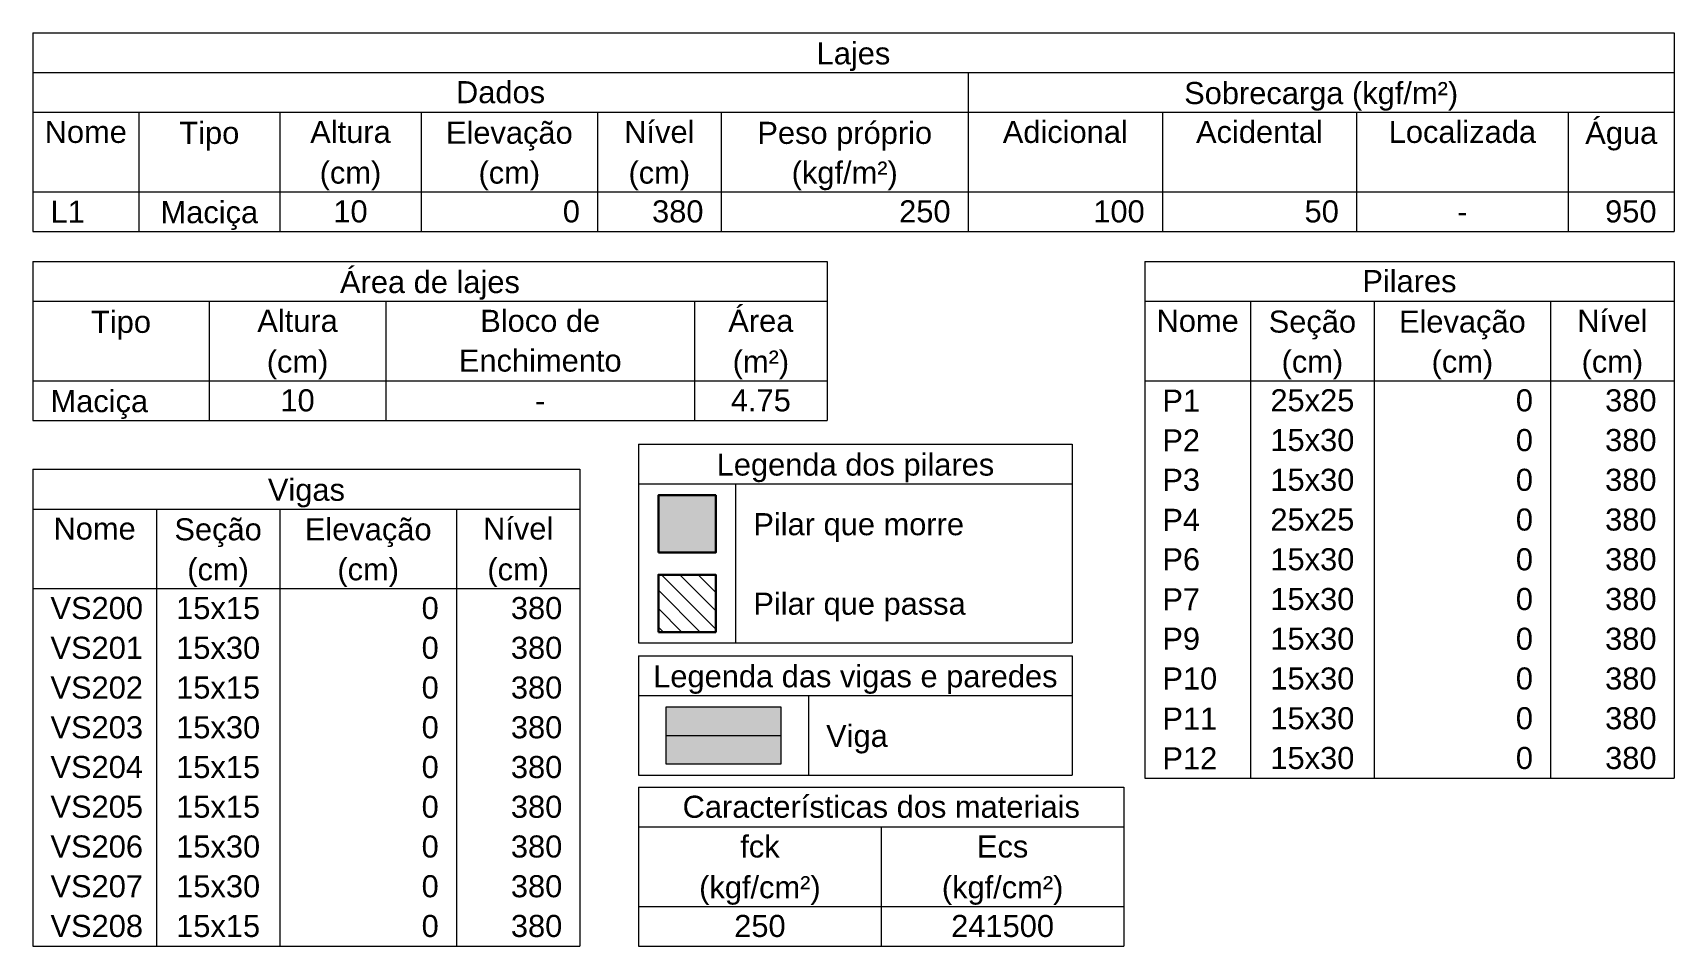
# Model space of a CAD drawing. Header units: inches. Extents: x -52 to 802, y -168 to 85.
# Drawn here: x 69.62 to 85.38, y -59.02 to -50.25 of the extents above; entities that cross this region are included whole.
import ezdxf

# ---------------------------------------------------------------- set-up
doc = ezdxf.new("R2010")
doc.units = ezdxf.units.IN
doc.header["$MEASUREMENT"] = 0
for name, color, linetype, lineweight in [('FO-Eixos', 5, 'Continuous', 5), ('FO-Hachura pilar que morre', 106, 'Continuous', 5), ('FO-Hachura pilar que passa', 19, 'Continuous', 5), ('FO-Hachura viga', 43, 'Continuous', 5), ('FO-Pilares', 4, 'Continuous', 30), ('FO-Textos das vigas', 7, 'Continuous', 5), ('FO-Textos dos pilares', 7, 'Continuous', 5), ('FO-Vigas', 1, 'Continuous', 20)]:
    doc.layers.add(name, color=color, linetype=linetype, lineweight=lineweight)
doc.styles.add('Arial', font='arial.ttf')

msp = doc.modelspace()

# ---------------------------------------------------------------- hatches: boundary and pattern name
at = {"layer": 'FO-Hachura pilar que morre', "linetype": 'Continuous'}
msp.add_hatch(color=256, dxfattribs=at).paths.add_polyline_path([(75.6244, -55.2398), (75.6244, -54.6891), (76.1751, -54.6891), (76.1751, -55.2398), (75.6244, -55.2398)])
at = {"layer": 'FO-Hachura pilar que passa', "linetype": 'Continuous'}
h = msp.add_hatch(dxfattribs=at)
h.set_pattern_fill('ANSI31', color=256, angle=90, style=0)
h.set_pattern_definition([(135, (49.33353, -46.81076), (-0.08838835, -0.08838835), [])])
h.paths.add_polyline_path([(75.6244, -56.0022), (75.6244, -55.4516), (76.1751, -55.4516), (76.1751, -56.0022), (75.6244, -56.0022)])
at = {"layer": 'FO-Hachura viga', "linetype": 'Continuous'}
msp.add_hatch(color=256, dxfattribs=at).paths.add_polyline_path([(75.6986, -57.2707), (75.6986, -56.72), (76.7999, -56.72), (76.7999, -57.2707), (75.6986, -57.2707)])

# ---------------------------------------------------------------- linework, layer by layer
at = {"layer": 'FO-Eixos'}
msp.add_line((75.6986, -56.9953), (76.7999, -56.9953), dxfattribs=at)
at = {"layer": 'FO-Pilares'}
for points in [[(75.6244, -55.2398), (75.6244, -54.6891), (76.1751, -54.6891), (76.1751, -55.2398), (75.6244, -55.2398)], [(75.6244, -56.0022), (75.6244, -55.4516), (76.1751, -55.4516), (76.1751, -56.0022), (75.6244, -56.0022)]]:
    msp.add_lwpolyline(points, close=True, dxfattribs=at)
at = {"layer": 'FO-Textos das vigas'}
for p, q in [((69.618, -50.2534), (85.3759, -50.2534)), ((69.618, -50.2534), (69.618, -50.6346)), ((85.3759, -50.2534), (85.3759, -50.6346)), ((69.618, -50.6346), (85.3759, -50.6346)), ((69.618, -50.6346), (85.3759, -50.6346)), ((69.618, -50.6346), (69.618, -52.1596)), ((78.5983, -50.6346), (78.5983, -51.0159)), ((85.3759, -50.6346), (85.3759, -52.1596)), ((69.618, -51.0159), (85.3759, -51.0159)), ((70.6347, -51.0159), (70.6347, -52.1596)), ((71.9902, -51.0159), (71.9902, -52.1596)), ((73.3457, -51.0159), (73.3457, -52.1596)), ((75.0401, -51.0159), (75.0401, -52.1596)), ((76.2262, -51.0159), (76.2262, -52.1596)), ((78.5983, -51.0159), (78.5983, -52.1596)), ((80.4622, -51.0159), (80.4622, -52.1596)), ((82.326, -51.0159), (82.326, -52.1596)), ((84.3593, -51.0159), (84.3593, -52.1596)), ((69.618, -51.7784), (85.3759, -51.7784)), ((69.618, -52.1596), (85.3759, -52.1596)), ((69.618, -52.4474), (77.2428, -52.4474)), ((69.618, -52.4474), (69.618, -53.9723)), ((77.2428, -52.4474), (77.2428, -53.9723)), ((69.618, -52.8286), (77.2428, -52.8286)), ((71.3124, -52.8286), (71.3124, -53.9723)), ((73.0068, -52.8286), (73.0068, -53.9723)), ((75.972, -52.8286), (75.972, -53.9723)), ((69.618, -53.5911), (77.2428, -53.5911)), ((69.618, -53.9723), (77.2428, -53.9723)), ((75.4338, -54.1987), (79.5966, -54.1987)), ((75.4338, -54.1987), (75.4338, -56.1049)), ((79.5966, -54.1987), (79.5966, -56.1049)), ((69.618, -54.4403), (74.8707, -54.4403)), ((69.618, -54.4403), (69.618, -59.0152)), ((74.8707, -54.4403), (74.8707, -59.0152)), ((75.4338, -54.5799), (79.5966, -54.5799)), ((76.3657, -54.5799), (76.3657, -56.1049)), ((69.618, -54.8215), (74.8707, -54.8215)), ((70.8041, -54.8215), (70.8041, -59.0152)), ((71.9902, -54.8215), (71.9902, -59.0152)), ((73.6846, -54.8215), (73.6846, -59.0152)), ((69.618, -55.584), (74.8707, -55.584)), ((75.4338, -56.1049), (79.5966, -56.1049)), ((75.4338, -56.2296), (79.5966, -56.2296)), ((75.4338, -56.2296), (75.4338, -57.3733)), ((79.5966, -56.2296), (79.5966, -57.3733)), ((75.4338, -56.6108), (79.5966, -56.6108)), ((77.0647, -56.6108), (77.0647, -57.3733)), ((75.4338, -57.3733), (79.5966, -57.3733)), ((75.4338, -57.4902), (80.0934, -57.4902)), ((75.4338, -57.4902), (75.4338, -57.8714)), ((80.0934, -57.4902), (80.0934, -57.8714)), ((75.4338, -57.8714), (80.0934, -57.8714)), ((75.4338, -57.8714), (75.4338, -59.0152)), ((77.7636, -57.8714), (77.7636, -59.0152)), ((80.0934, -57.8714), (80.0934, -59.0152)), ((75.4338, -58.6339), (80.0934, -58.6339)), ((69.618, -59.0152), (74.8707, -59.0152)), ((75.4338, -59.0152), (80.0934, -59.0152))]:
    msp.add_line(p, q, dxfattribs=at)
at = {"layer": 'FO-Textos dos pilares'}
for p, q in [((80.2927, -52.4474), (85.3759, -52.4474)), ((80.2927, -52.4474), (80.2927, -57.4035)), ((85.3759, -52.4474), (85.3759, -57.4035)), ((80.2927, -52.8286), (85.3759, -52.8286)), ((81.3094, -52.8286), (81.3094, -57.4035)), ((82.4955, -52.8286), (82.4955, -57.4035)), ((84.1899, -52.8286), (84.1899, -57.4035)), ((80.2927, -53.5911), (85.3759, -53.5911)), ((80.2927, -57.4035), (85.3759, -57.4035))]:
    msp.add_line(p, q, dxfattribs=at)
at = {"layer": 'FO-Vigas'}
msp.add_lwpolyline([(75.6986, -57.2707), (75.6986, -56.72), (76.7999, -56.72), (76.7999, -57.2707), (75.6986, -57.2707)], close=True, dxfattribs=at)

# ---------------------------------------------------------------- texts
at = {"layer": 'FO-Textos das vigas', "linetype": 'Continuous', "char_height": 0.2118, "line_spacing_factor": 0.798, "style": 'Arial'}
for s, insert, width, attachment_point in [('Lajes', (77.4967, -50.6197), 1.426003, 8), ('Dados', (74.1082, -50.9312), 1.725755, 8), ('Sobrecarga (kgf/m²)', (81.9867, -51.0007), 5.305315, 8), ('Água', (84.8677, -51.3827), 1.393991, 8), ('Nome', (70.1263, -51.3124), 1.591886, 8), ('Tipo', (71.3127, -51.3827), 1.161174, 8), ('Altura', (72.6679, -51.3124), 1.559873, 8), ('Elevação', (74.1927, -51.3827), 2.459128, 8), ('Nível', (75.6331, -51.3124), 1.361979, 8), ('Peso próprio', (77.4127, -51.3827), 3.384576, 8), ('Adicional', (79.5303, -51.3124), 2.427116, 8), ('Acidental', (81.3941, -51.3124), 2.459128, 8), ('Localizada', (83.3427, -51.3124), 2.857827, 8), ('(cm)', (72.6677, -51.7637), 1.193187, 8), ('(cm)', (74.1927, -51.7637), 1.193187, 8), ('(cm)', (75.6327, -51.7637), 1.193187, 8), ('(kgf/m²)', (77.4127, -51.7637), 2.054609, 8), ('L1', (69.7875, -52.0749), 0.663528, 7), ('Maciça', (71.3127, -52.1447), 1.894547, 8), ('10', (72.6679, -52.0749), 0.663528, 8), ('0', (74.8707, -52.0749), 0.331764, 9), ('380', (76.0567, -52.0749), 0.995292, 9), ('250', (78.4289, -52.0749), 0.995292, 9), ('100', (80.2927, -52.0749), 0.995292, 9), ('50', (82.1566, -52.0749), 0.663528, 9), ('-', (83.3427, -52.0749), 0.197894, 8), ('950', (85.2065, -52.0749), 0.995292, 9), ('Área de lajes', (73.4307, -52.8135), 3.483523, 8), ('Tipo', (70.4647, -53.1955), 1.161174, 8), ('Altura', (72.1596, -53.1251), 1.559873, 8), ('Bloco de', (74.4894, -53.1251), 2.325259, 8), ('Área', (76.6074, -53.1251), 1.260121, 8), ('(cm)', (72.1597, -53.5765), 1.193187, 8), ('Enchimento', (74.4894, -53.5064), 3.154669, 8), ('(m²)', (76.6077, -53.5765), 1.091329, 8), ('Maciça', (69.7877, -53.9575), 1.894547, 7), ('10', (72.1596, -53.8876), 0.663528, 8), ('4.75', (76.6074, -53.8876), 1.161174, 8), ('-', (74.4894, -53.8876), 0.197894, 8), ('Legenda dos pilares', (77.5157, -54.5648), 2.784388, 8), ('Vigas', (72.2447, -54.8065), 1.495849, 8), ('Nome', (70.2111, -55.118), 1.591886, 8), ('Seção', (71.3967, -55.1875), 1.693743, 8), ('Elevação', (72.8377, -55.1875), 2.459128, 8), ('Nível', (74.2776, -55.118), 1.361979, 8), ('Pilar que morre', (76.5355, -55.1368), 4.080116, 7), ('(cm)', (71.3967, -55.5695), 1.193187, 8), ('(cm)', (72.8377, -55.5695), 1.193187, 8), ('(cm)', (74.2777, -55.5695), 1.193187, 8), ('Pilar que passa', (76.5355, -55.8998), 4.117949, 7), ('VS200', (69.7875, -55.8805), 1.79269, 7), ('15x15', (71.3971, -55.8805), 1.620988, 8), ('0', (73.5151, -55.8805), 0.331764, 9), ('380', (74.7012, -55.8805), 0.995292, 9), ('VS201', (69.7875, -56.2618), 1.79269, 7), ('15x30', (71.3971, -56.2618), 1.620988, 8), ('0', (73.5151, -56.2618), 0.331764, 9), ('380', (74.7012, -56.2618), 0.995292, 9), ('Legenda das vigas e paredes', (77.5148, -56.5957), 4.541666, 8), ('VS202', (69.7875, -56.643), 1.79269, 7), ('15x15', (71.3971, -56.643), 1.620988, 8), ('0', (73.5151, -56.643), 0.331764, 9), ('380', (74.7012, -56.643), 0.995292, 9), ('VS203', (69.7875, -57.0242), 1.79269, 7), ('15x30', (71.3971, -57.0242), 1.620988, 8), ('0', (73.5151, -57.0242), 0.331764, 9), ('380', (74.7012, -57.0242), 0.995292, 9), ('Viga', (77.2341, -57.1677), 1.196097, 7), ('VS204', (69.7875, -57.4055), 1.79269, 7), ('15x15', (71.3971, -57.4055), 1.620988, 8), ('0', (73.5151, -57.4055), 0.331764, 9), ('380', (74.7012, -57.4055), 0.995292, 9), ('VS205', (69.7875, -57.7867), 1.79269, 7), ('15x15', (71.3971, -57.7867), 1.620988, 8), ('0', (73.5151, -57.7867), 0.331764, 9), ('380', (74.7012, -57.7867), 0.995292, 9), ('Características dos materiais', (77.7636, -57.7867), 7.703329, 8), ('VS206', (69.7875, -58.168), 1.79269, 7), ('15x30', (71.3971, -58.168), 1.620988, 8), ('0', (73.5151, -58.168), 0.331764, 9), ('380', (74.7012, -58.168), 0.995292, 9), ('fck', (76.5987, -58.168), 0.765386, 8), ('Ecs', (78.9285, -58.168), 0.998202, 8), ('VS207', (69.7875, -58.5492), 1.79269, 7), ('15x30', (71.3971, -58.5492), 1.620988, 8), ('0', (73.5151, -58.5492), 0.331764, 9), ('380', (74.7012, -58.5492), 0.995292, 9), ('(kgf/cm²)', (76.5985, -58.6194), 2.354361, 8), ('(kgf/cm²)', (78.9285, -58.6194), 2.354361, 8), ('VS208', (69.7875, -58.9304), 1.79269, 7), ('15x15', (71.3971, -58.9304), 1.620988, 8), ('0', (73.5151, -58.9304), 0.331764, 9), ('380', (74.7012, -58.9304), 0.995292, 9), ('250', (76.5987, -58.9304), 0.995292, 8), ('241500', (78.9285, -58.9304), 1.990584, 8)]:
    msp.add_mtext(s, dxfattribs=dict(at, insert=insert, width=width, attachment_point=attachment_point))
at = {"layer": 'FO-Textos dos pilares', "linetype": 'Continuous', "char_height": 0.2118, "line_spacing_factor": 0.798, "style": 'Arial'}
for s, insert, width, attachment_point in [('Pilares', (82.8343, -52.7439), 1.827613, 8), ('Nome', (80.8011, -53.1251), 1.591886, 8), ('Seção', (81.9025, -53.1946), 1.693743, 8), ('Elevação', (83.3425, -53.1946), 2.459128, 8), ('Nível', (84.7829, -53.1251), 1.361979, 8), ('(cm)', (81.9025, -53.5766), 1.193187, 8), ('(cm)', (83.3425, -53.5766), 1.193187, 8), ('(cm)', (84.7825, -53.5766), 1.193187, 8), ('P1', (80.4622, -53.8876), 0.730463, 7), ('25x25', (81.9024, -53.8876), 1.620988, 8), ('0', (84.0204, -53.8876), 0.331764, 9), ('380', (85.2065, -53.8876), 0.995292, 9), ('P2', (80.4622, -54.2689), 0.730463, 7), ('15x30', (81.9024, -54.2689), 1.620988, 8), ('0', (84.0204, -54.2689), 0.331764, 9), ('380', (85.2065, -54.2689), 0.995292, 9), ('P3', (80.4622, -54.6501), 0.730463, 7), ('15x30', (81.9024, -54.6501), 1.620988, 8), ('0', (84.0204, -54.6501), 0.331764, 9), ('380', (85.2065, -54.6501), 0.995292, 9), ('P4', (80.4622, -55.0313), 0.730463, 7), ('25x25', (81.9024, -55.0313), 1.620988, 8), ('0', (84.0204, -55.0313), 0.331764, 9), ('380', (85.2065, -55.0313), 0.995292, 9), ('P6', (80.4622, -55.4126), 0.730463, 7), ('15x30', (81.9024, -55.4126), 1.620988, 8), ('0', (84.0204, -55.4126), 0.331764, 9), ('380', (85.2065, -55.4126), 0.995292, 9), ('P7', (80.4622, -55.7938), 0.730463, 7), ('15x30', (81.9024, -55.7938), 1.620988, 8), ('0', (84.0204, -55.7938), 0.331764, 9), ('380', (85.2065, -55.7938), 0.995292, 9), ('P9', (80.4622, -56.1751), 0.730463, 7), ('15x30', (81.9024, -56.1751), 1.620988, 8), ('0', (84.0204, -56.1751), 0.331764, 9), ('380', (85.2065, -56.1751), 0.995292, 9), ('P10', (80.4622, -56.5563), 0.730463, 7), ('15x30', (81.9024, -56.5563), 1.620988, 8), ('0', (84.0204, -56.5563), 0.331764, 9), ('380', (85.2065, -56.5563), 0.995292, 9), ('P11', (80.4622, -56.9375), 1.062227, 7), ('15x30', (81.9024, -56.9375), 1.620988, 8), ('0', (84.0204, -56.9375), 0.331764, 9), ('380', (85.2065, -56.9375), 0.995292, 9), ('P12', (80.4622, -57.3188), 1.062227, 7), ('15x30', (81.9024, -57.3188), 1.620988, 8), ('0', (84.0204, -57.3188), 0.331764, 9), ('380', (85.2065, -57.3188), 0.995292, 9)]:
    msp.add_mtext(s, dxfattribs=dict(at, insert=insert, width=width, attachment_point=attachment_point))

doc.saveas('drawing.dxf')
